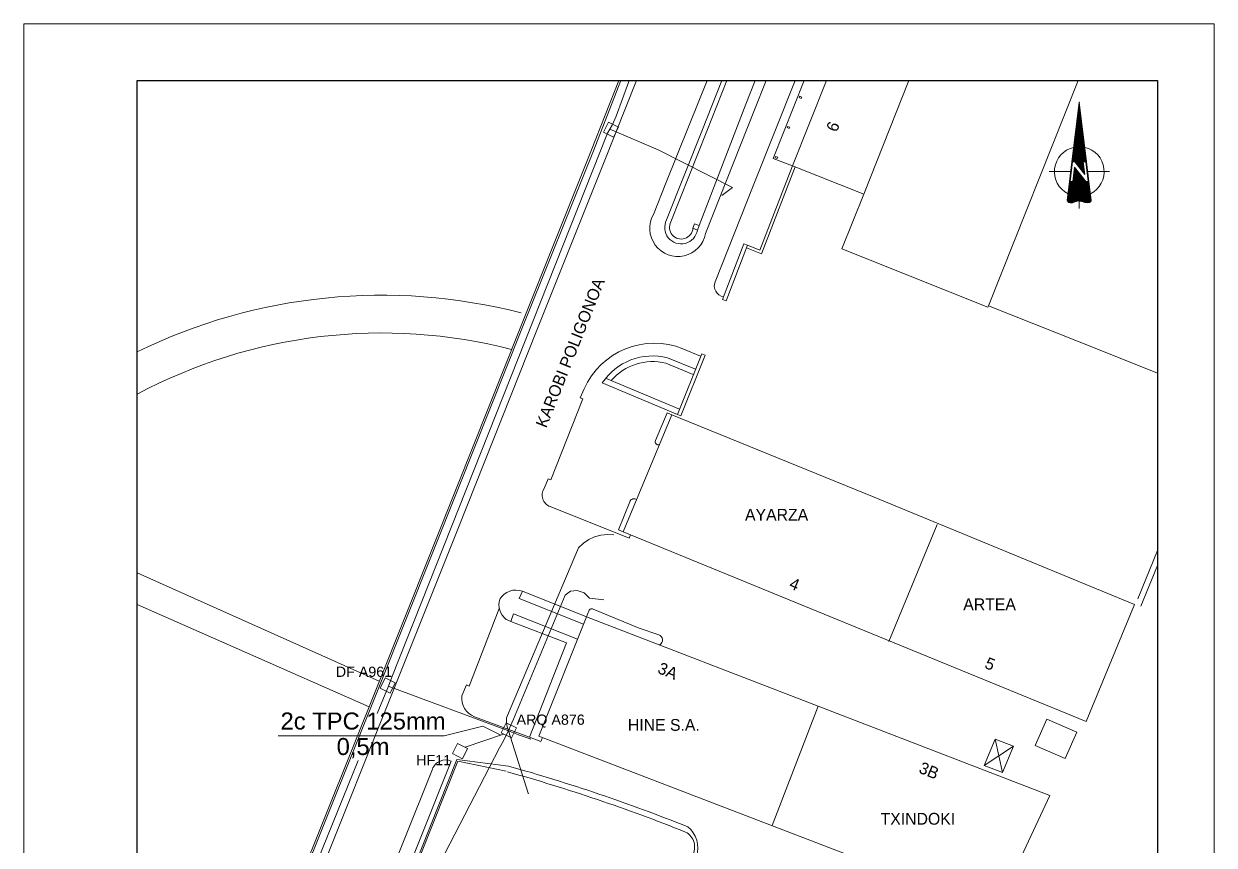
# Model space of a CAD drawing. Header units: millimetres. Extents: x 564076 to 564202, y 4765565 to 4765744.
# Drawn here: x 564075.6 to 564201.6, y 4765656.7 to 4765743.7 of the extents above; entities that cross this region are included whole.
import ezdxf
from ezdxf.enums import TextEntityAlignment as Align

# ---------------------------------------------------------------- set-up
doc = ezdxf.new("R2010")
doc.units = ezdxf.units.MM
for name, color, linetype, lineweight in [('3 Canalizacion Arquetas Armario otros proyectos - Kanalizazioak Kutxatila Armairua beste proiektuak', 7, 'Continuous', 0), ('58 Formato plano y líneas de solape - Planoaren formatua eta gainjartze-marrak', 7, 'Continuous', 0), ('7 Cartografía - Kartografia', 7, 'Continuous', 0), ('Default', 7, 'Continuous', 0), ('INFRAESTRUCTURA TESA', 1, 'Continuous', 0)]:
    doc.layers.add(name, color=color, linetype=linetype, lineweight=lineweight)
doc.styles.add('StyleArial', font='arial.ttf')
doc.styles.add('Styledgn105', font='dgn105.shx')

# ---------------------------------------------------------------- blocks, each defined once
blk = doc.blocks.new('NORA1')
at = {"layer": '58 Formato plano y líneas de solape - Planoaren formatua eta gainjartze-marrak', "color": 7, "linetype": 'Continuous', "lineweight": 13}
for p, q in [((-0.15, 10.12), (0.13, 10.12)), ((-0.14, 10.19), (0.12, 10.19)), ((-0.13, 10.32), (0.1, 10.32)), ((-0.13, 10.26), (0.11, 10.26)), ((-0.12, 10.39), (0.1, 10.39)), ((-0.11, 10.45), (0.09, 10.45)), ((-0.1, 10.52), (0.08, 10.52)), ((-0.09, 10.59), (0.07, 10.59)), ((-0.08, 10.72), (0.05, 10.72)), ((-0.08, 10.65), (0.06, 10.65)), ((-0.07, 10.78), (0.05, 10.78)), ((-0.06, 10.85), (0.04, 10.85)), ((-0.05, 10.91), (0.03, 10.91)), ((-0.04, 11.04), (0.01, 11.04)), ((-0.04, 10.98), (0.02, 10.98)), ((-0.03, 11.11), (0.01, 11.11)), ((-0.02, 11.17), (0, 11.17)), ((-0.31, 8.88), (0.28, 8.88)), ((-0.3, 8.94), (0.27, 8.94)), ((-0.29, 9.01), (0.26, 9.01)), ((-0.28, 9.07), (0.26, 9.07)), ((-0.27, 9.14), (0.25, 9.14)), ((-0.26, 9.27), (0.23, 9.27)), ((-0.26, 9.2), (0.24, 9.2)), ((-0.25, 9.33), (0.22, 9.33)), ((-0.24, 9.4), (0.22, 9.4)), ((-0.23, 9.46), (0.21, 9.46)), ((-0.22, 9.6), (0.19, 9.6)), ((-0.22, 9.53), (0.2, 9.53)), ((-0.21, 9.66), (0.18, 9.66)), ((-0.2, 9.73), (0.18, 9.73)), ((-0.19, 9.79), (0.17, 9.79)), ((-0.18, 9.86), (0.16, 9.86)), ((-0.17, 9.99), (0.14, 9.99)), ((-0.17, 9.93), (0.15, 9.93)), ((-0.16, 10.06), (0.14, 10.06)), ((-0.47, 7.56), (0.44, 7.56)), ((-0.46, 7.63), (0.43, 7.63)), ((-0.45, 7.69), (0.42, 7.69)), ((-0.44, 7.82), (0.41, 7.82)), ((-0.44, 7.76), (0.41, 7.76)), ((-0.43, 7.89), (0.4, 7.89)), ((-0.42, 7.96), (0.39, 7.96)), ((-0.41, 8.02), (0.38, 8.02)), ((-0.4, 8.15), (0.37, 8.15)), ((-0.4, 8.09), (0.38, 8.09)), ((-0.39, 8.22), (0.36, 8.22)), ((-0.38, 8.29), (0.35, 8.29)), ((-0.37, 8.35), (0.34, 8.35)), ((-0.36, 8.42), (0.34, 8.42)), ((-0.35, 8.55), (0.32, 8.55)), ((-0.35, 8.48), (0.33, 8.48)), ((-0.34, 8.61), (0.31, 8.61)), ((-0.33, 8.68), (0.3, 8.68)), ((-0.32, 8.74), (0.3, 8.74)), ((-0.31, 8.81), (0.29, 8.81)), ((-0.62, 6.31), (0.59, 6.31)), ((-0.61, 6.38), (0.59, 6.38)), ((-0.6, 6.45), (0.58, 6.45)), ((-0.59, 6.58), (0.56, 6.58)), ((-0.59, 6.51), (0.57, 6.51)), ((-0.58, 6.64), (0.55, 6.64)), ((-0.57, 6.71), (0.55, 6.71)), ((-0.56, 6.77), (0.54, 6.77)), ((-0.55, 6.9), (0.52, 6.9)), ((-0.55, 6.84), (0.53, 6.84)), ((-0.54, 6.97), (0.51, 6.97)), ((-0.53, 7.03), (0.5, 7.03)), ((-0.52, 7.1), (0.5, 7.1)), ((-0.51, 7.23), (0.48, 7.23)), ((-0.51, 7.17), (0.49, 7.17)), ((-0.5, 7.3), (0.47, 7.3)), ((-0.49, 7.36), (0.46, 7.36)), ((-0.48, 7.49), (0.45, 7.49)), ((-0.48, 7.43), (0.46, 7.43)), ((-0.77, 5.06), (0.75, 5.06)), ((-0.76, 5.19), (0.73, 5.19)), ((-0.76, 5.13), (0.74, 5.13)), ((-0.75, 5.26), (0.73, 5.26)), ((-0.74, 5.33), (0.72, 5.33)), ((-0.73, 5.39), (0.71, 5.39)), ((-0.72, 5.46), (0.7, 5.46)), ((-0.71, 5.59), (0.68, 5.59)), ((-0.71, 5.52), (0.69, 5.52)), ((-0.7, 5.66), (0.68, 5.66)), ((-0.69, 5.72), (0.67, 5.72)), ((-0.68, 5.79), (0.66, 5.79)), ((-0.67, 5.92), (0.64, 5.92)), ((-0.67, 5.85), (0.65, 5.85)), ((-0.66, 5.99), (0.64, 5.99)), ((-0.65, 6.05), (0.63, 6.05)), ((-0.64, 6.12), (0.62, 6.12)), ((-0.63, 6.25), (0.6, 6.25)), ((-0.63, 6.18), (0.61, 6.18)), ((-3.2, 3.89), (-0.92, 3.89)), ((-0.93, 3.82), (-0.85, 3.82)), ((-0.92, 3.88), (-0.84, 3.88)), ((-0.91, 3.95), (-0.83, 3.95)), ((-0.9, 4.02), (-0.82, 4.02)), ((-0.89, 4.15), (-0.8, 4.15)), ((-0.89, 4.08), (-0.81, 4.08)), ((-0.88, 4.21), (-0.8, 4.21)), ((-0.87, 4.28), (-0.79, 4.28)), ((-0.86, 4.34), (-0.78, 4.34)), ((-0.85, 4.47), (-0.76, 4.47)), ((-0.85, 4.41), (-0.77, 4.41)), ((-0.84, 4.54), (-0.76, 4.54)), ((-0.83, 4.6), (-0.75, 4.6)), ((-0.82, 4.67), (-0.74, 4.67)), ((-0.81, 4.74), (-0.73, 4.74)), ((-0.8, 4.87), (-0.72, 4.87)), ((-0.8, 4.8), (-0.72, 4.8)), ((-0.79, 4.93), (-0.71, 4.93)), ((-0.78, 5), (0.76, 5)), ((-0.58, 3.82), (-0.08, 3.82)), ((-0.57, 3.95), (-0.17, 3.95)), ((-0.57, 3.88), (-0.13, 3.88)), ((-0.56, 4.02), (-0.23, 4.02)), ((-0.55, 4.08), (-0.28, 4.08)), ((-0.54, 4.15), (-0.33, 4.15)), ((-0.53, 4.28), (-0.43, 4.28)), ((-0.53, 4.21), (-0.38, 4.21)), ((-0.52, 4.34), (-0.48, 4.34)), ((-0.46, 4.93), (0.42, 4.93)), ((-0.41, 4.87), (0.42, 4.87)), ((-0.36, 4.8), (0.43, 4.8)), ((-0.31, 4.74), (0.44, 4.74)), ((-0.26, 4.67), (0.45, 4.67)), ((-0.21, 4.6), (0.46, 4.6)), ((-0.16, 4.54), (0.46, 4.54)), ((-0.11, 4.47), (0.47, 4.47)), ((-0.05, 4.41), (0.48, 4.41)), ((0, 4.34), (0.49, 4.34)), ((0.05, 4.28), (0.5, 4.28)), ((0.1, 4.21), (0.5, 4.21)), ((0.15, 4.15), (0.51, 4.15)), ((0.2, 4.08), (0.52, 4.08)), ((0.25, 4.02), (0.53, 4.02)), ((0.3, 3.95), (0.54, 3.95)), ((0.36, 3.88), (0.55, 3.88)), ((0.41, 3.82), (0.55, 3.82)), ((0.68, 4.93), (0.77, 4.93)), ((0.69, 4.87), (0.77, 4.87)), ((0.7, 4.8), (0.78, 4.8)), ((0.71, 4.74), (0.79, 4.74)), ((0.72, 4.67), (0.8, 4.67)), ((0.73, 4.6), (0.81, 4.6)), ((0.73, 4.54), (0.81, 4.54)), ((0.74, 4.47), (0.82, 4.47)), ((0.75, 4.41), (0.83, 4.41)), ((0.76, 4.94), (1.02, 2.84)), ((0.76, 4.34), (0.84, 4.34)), ((0.77, 4.28), (0.85, 4.28)), ((0.77, 4.21), (0.85, 4.21)), ((0.78, 4.15), (0.86, 4.15)), ((0.79, 4.08), (0.87, 4.08)), ((0.8, 4.02), (0.88, 4.02)), ((0.81, 3.95), (0.89, 3.95)), ((0.82, 3.88), (0.89, 3.88)), ((0.82, 3.82), (0.9, 3.82)), ((3.2, 3.89), (0.89, 3.89)), ((-1.08, 2.57), (1.05, 2.57)), ((-1.07, 2.63), (1.04, 2.63)), ((-1.06, 2.76), (1.03, 2.76)), ((-1.06, 2.7), (1.04, 2.7)), ((-1.05, 2.83), (1.02, 2.83)), ((-1.04, 2.89), (-0.96, 2.89)), ((-1.03, 2.96), (-0.95, 2.96)), ((-1.02, 3.09), (-0.94, 3.09)), ((-1.02, 3.03), (-0.94, 3.03)), ((-1.01, 3.16), (-0.93, 3.16)), ((-1, 3.22), (-0.92, 3.22)), ((-0.99, 3.29), (-0.91, 3.29)), ((-0.98, 3.42), (-0.89, 3.42)), ((-0.98, 3.36), (-0.9, 3.36)), ((-0.97, 3.49), (-0.89, 3.49)), ((-0.96, 3.55), (-0.88, 3.55)), ((-0.95, 3.62), (-0.87, 3.62)), ((-0.94, 3.75), (-0.85, 3.75)), ((-0.94, 3.69), (-0.86, 3.69)), ((-0.69, 2.96), (0.59, 2.96)), ((-0.69, 2.89), (0.64, 2.89)), ((-0.68, 3.03), (0.54, 3.03)), ((-0.67, 3.09), (0.49, 3.09)), ((-0.66, 3.16), (0.44, 3.16)), ((-0.65, 3.29), (0.33, 3.29)), ((-0.65, 3.22), (0.39, 3.22)), ((-0.64, 3.36), (0.28, 3.36)), ((-0.63, 3.42), (0.23, 3.42)), ((-0.62, 3.49), (0.18, 3.49)), ((-0.61, 3.62), (0.08, 3.62)), ((-0.61, 3.55), (0.13, 3.55)), ((-0.6, 3.69), (0.03, 3.69)), ((-0.59, 3.75), (-0.02, 3.75)), ((0.46, 3.75), (0.56, 3.75)), ((0.51, 3.69), (0.57, 3.69)), ((0.56, 3.62), (0.58, 3.62)), ((0.83, 3.75), (0.91, 3.75)), ((0.84, 3.69), (0.92, 3.69)), ((0.85, 3.62), (0.92, 3.62)), ((0.85, 3.55), (0.93, 3.55)), ((0.86, 3.49), (0.94, 3.49)), ((0.87, 3.42), (0.95, 3.42)), ((0.88, 3.36), (0.96, 3.36)), ((0.89, 3.29), (0.96, 3.29)), ((0.89, 3.22), (0.97, 3.22)), ((0.9, 3.16), (0.98, 3.16)), ((0.91, 3.09), (0.99, 3.09)), ((0.92, 3.03), (1, 3.03)), ((0.93, 2.96), (1, 2.96)), ((0.93, 2.89), (1.01, 2.89)), ((-1.23, 1.32), (1.21, 1.32)), ((-1.22, 1.45), (1.19, 1.45)), ((-1.22, 1.39), (1.2, 1.39)), ((-1.21, 1.52), (1.18, 1.52)), ((-1.2, 1.58), (1.18, 1.58)), ((-1.19, 1.65), (1.17, 1.65)), ((-1.18, 1.78), (1.15, 1.78)), ((-1.18, 1.72), (1.16, 1.72)), ((-1.17, 1.85), (1.14, 1.85)), ((-1.16, 1.91), (1.13, 1.91)), ((-1.15, 1.98), (1.13, 1.98)), ((-1.14, 2.11), (1.11, 2.11)), ((-1.14, 2.04), (1.12, 2.04)), ((-1.13, 2.17), (1.1, 2.17)), ((-1.12, 2.24), (1.09, 2.24)), ((-1.11, 2.31), (1.09, 2.31)), ((-1.1, 2.44), (1.07, 2.44)), ((-1.1, 2.37), (1.08, 2.37)), ((-1.09, 2.5), (1.06, 2.5)), ((-1.28, 0.92), (1.26, 0.92)), ((-1.28, 0.86), (1.26, 0.86)), ((-1.27, 0.99), (1.25, 0.99)), ((-1.27, 0.79), (1.26, 0.79)), ((-1.26, 1.06), (1.24, 1.06)), ((-1.25, 1.19), (1.22, 1.19)), ((-1.25, 1.12), (1.23, 1.12)), ((-1.24, 1.25), (1.22, 1.25)), ((-1.24, 0.73), (-0.31, 0.73)), ((-1.19, 0.66), (-0.55, 0.66)), ((-0.97, 0.6), (-0.82, 0.6)), ((-0.01, 0.81), (-0.01, 0)), ((0.23, 0.73), (1.2, 0.73)), ((0.45, 0.66), (1.11, 0.66))]:
    blk.add_line(p, q, dxfattribs=at)
at = {"layer": '58 Formato plano y líneas de solape - Planoaren formatua eta gainjartze-marrak', "color": 7, "linetype": 'Continuous', "lineweight": 13, "flags": 128}
for points in [[(-0.01, 11.25), (-0.79, 4.94), (-1.04, 2.84), (-1.29, 0.88), (-1.27, 0.78), (-1.21, 0.68), (-1.13, 0.62), (-0.9, 0.59), (-0.74, 0.6), (-0.58, 0.65), (-0.35, 0.72), (-0.1, 0.79), (0.05, 0.78), (0.25, 0.73), (0.41, 0.68), (0.59, 0.62), (0.84, 0.6), (1.06, 0.63), (1.18, 0.71), (1.26, 0.79), (1.26, 0.88), (1.26, 0.88), (1.02, 2.84), (0.76, 4.94), (-0.01, 11.25)], [(-0.71, 4.94), (-0.47, 4.94), (0.58, 3.59), (0.41, 4.94), (0.68, 4.94), (0.94, 2.84), (0.68, 2.84), (-0.51, 4.38), (-0.7, 2.84), (-0.97, 2.84), (-0.71, 4.94)]]:
    blk.add_lwpolyline(points, dxfattribs=at)
at = {"layer": '58 Formato plano y líneas de solape - Planoaren formatua eta gainjartze-marrak', "color": 7, "linetype": 'Continuous', "lineweight": 13}
for start, end in [(102.9667, 243.0314), (296.9686, 77.0333)]:
    blk.add_arc((-0.01, 3.9), 2.63, start, end, dxfattribs=at)
blk.add_point((-0.01, 11.24), dxfattribs=at)

msp = doc.modelspace()

# ---------------------------------------------------------------- linework, layer by layer
at = {"layer": '3 Canalizacion Arquetas Armario otros proyectos - Kanalizazioak Kutxatila Armairua beste proiektuak', "color": 6, "linetype": 'Continuous', "lineweight": 13, "flags": 128}
for points in [[(564137.44, 4765733.27), (564138.52, 4765732.74), (564137.99, 4765731.66), (564136.91, 4765732.19), (564137.44, 4765733.27)], [(564113.8, 4765674.43), (564114.87, 4765673.9), (564114.34, 4765672.82), (564113.27, 4765673.35), (564113.8, 4765674.43)], [(564126.63, 4765669.67), (564127.7, 4765669.14), (564127.17, 4765668.06), (564126.1, 4765668.59), (564126.63, 4765669.67)]]:
    msp.add_lwpolyline(points, dxfattribs=at)
at = {"layer": '3 Canalizacion Arquetas Armario otros proyectos - Kanalizazioak Kutxatila Armairua beste proiektuak', "color": 4, "linetype": 'Continuous', "lineweight": 13, "flags": 128}
msp.add_lwpolyline([(564121.47, 4765667.48), (564122.54, 4765666.95), (564122.01, 4765665.87), (564120.93, 4765666.41), (564121.47, 4765667.48)], dxfattribs=at)
at = {"layer": '58 Formato plano y líneas de solape - Planoaren formatua eta gainjartze-marrak', "color": 7, "linetype": 'Continuous', "lineweight": 0}
msp.add_line((564075.56, 4765743.68), (564087.56, 4765743.68), dxfattribs=at)
at = {"layer": '58 Formato plano y líneas de solape - Planoaren formatua eta gainjartze-marrak', "color": 7, "linetype": 'Continuous', "lineweight": 0, "flags": 128}
msp.add_lwpolyline([(564075.56, 4765743.68), (564201.56, 4765743.68), (564201.56, 4765565.48), (564075.56, 4765565.48), (564075.56, 4765743.68)], dxfattribs=at)
at = {"layer": '58 Formato plano y líneas de solape - Planoaren formatua eta gainjartze-marrak', "color": 7, "linetype": 'Continuous', "lineweight": 30, "flags": 128}
msp.add_lwpolyline([(564087.56, 4765737.68), (564195.56, 4765737.68), (564195.56, 4765571.48), (564087.56, 4765571.48), (564087.56, 4765737.68)], dxfattribs=at)
at = {"layer": '7 Cartografía - Kartografia', "color": 253, "linetype": 'Continuous', "lineweight": 0, "true_color": 0x9a9a9a}
for p, q in [((564160.51, 4765737.68), (564156.92, 4765728.64)), ((564164.46, 4765725.65), (564169.23, 4765737.68)), ((564177.66, 4765713.81), (564187.17, 4765737.68)), ((564156.92, 4765728.64), (564164.46, 4765725.65)), ((564164.46, 4765725.65), (564162.15, 4765719.84)), ((564162.15, 4765719.84), (564177.6, 4765713.67)), ((564177.6, 4765713.67), (564177.66, 4765713.81)), ((564189.49, 4765709.11), (564177.66, 4765713.81)), ((564195.56, 4765706.67), (564189.49, 4765709.11)), ((564137.15, 4765706.15), (564144.97, 4765702.87)), ((564144.14, 4765702.29), (564139.02, 4765689.9)), ((564165.56, 4765693.56), (564144.14, 4765702.29)), ((564193.14, 4765682.18), (564165.56, 4765693.56)), ((564167.12, 4765678.29), (564172.24, 4765690.68)), ((564139.02, 4765689.9), (564188, 4765669.82)), ((564128, 4765682.82), (564128.33, 4765683.59)), ((564087.56, 4765682.18), (564112.11, 4765671.37)), ((564122.7, 4765673.56), (564125.89, 4765681.77)), ((564128, 4765682.82), (564134.82, 4765680.11)), ((564188, 4765669.82), (564193.14, 4765682.18)), ((564127.41, 4765681.22), (564127.1, 4765680.39)), ((564127.41, 4765681.22), (564134.18, 4765678.52)), ((564135.13, 4765680.9), (564130.09, 4765668.26)), ((564184.15, 4765661.96), (564135.13, 4765680.9)), ((564159.64, 4765671.43), (564154.79, 4765658.78)), ((564182.61, 4765667.28), (564183.83, 4765670.05)), ((564183.83, 4765670.05), (564187.01, 4765668.66)), ((564130.09, 4765668.26), (564178.45, 4765649.7)), ((564178.37, 4765667.92), (564177.2, 4765665.13)), ((564177.2, 4765665.13), (564178.37, 4765667.92)), ((564179.14, 4765664.39), (564178.37, 4765667.92)), ((564180.31, 4765667.18), (564178.37, 4765667.92)), ((564178.37, 4765667.92), (564180.31, 4765667.18)), ((564187.01, 4765668.66), (564185.79, 4765665.88)), ((564177.2, 4765665.13), (564180.31, 4765667.18)), ((564179.14, 4765664.39), (564180.31, 4765667.18)), ((564180.31, 4765667.18), (564179.14, 4765664.39)), ((564185.79, 4765665.88), (564182.61, 4765667.28)), ((564112.17, 4765642.53), (564121.4, 4765665.77)), ((564177.2, 4765665.13), (564179.14, 4765664.39)), ((564179.14, 4765664.39), (564177.2, 4765665.13)), ((564178.45, 4765649.7), (564184.15, 4765661.96))]:
    msp.add_line(p, q, dxfattribs=at)
at = {"layer": '7 Cartografía - Kartografia', "color": 253, "linetype": 'Continuous', "lineweight": 0, "true_color": 0x9a9a9a, "flags": 128}
for points in [[(564087.56, 4765613.83, 0.014772), (564095.12, 4765629.4, 0.008777), (564099.09, 4765638.68), (564099.09, 4765638.68), (564104.6, 4765652.63), (564113.09, 4765673.83), (564121.38, 4765694.6), (564128.1, 4765711.45), (564135.66, 4765730.32), (564138.54, 4765737.68)], [(564140.4, 4765737.68), (564136.98, 4765729.07), (564129.88, 4765711.24), (564121.58, 4765690.36), (564114.74, 4765673.23), (564106.73, 4765653.17), (564100.67, 4765638), (564100.67, 4765638, -0.011485), (564096.21, 4765627.58, -0.013983), (564087.84, 4765610.49), (564087.84, 4765610.49), (564087.56, 4765609.97)], [(564147.72, 4765721.46, -1.17709), (564142.2, 4765723.5), (564142.2, 4765723.5), (564143.53, 4765726.79), (564146, 4765732.95), (564147.88, 4765737.68)], [(564146.86, 4765721.84, -1.176395), (564143.6, 4765722.92), (564143.6, 4765722.92), (564147.4, 4765732.49), (564149.45, 4765737.68)], [(564149.99, 4765737.68), (564147.86, 4765732.31), (564144.06, 4765722.71), (564144.06, 4765722.71, 1.235434), (564146.39, 4765722.03, 1.235434)], [(564149.62, 4765714.78, -0.480323), (564148.73, 4765716.36), (564148.73, 4765716.36), (564152.83, 4765726.7), (564157.2, 4765737.68)], [(564139.79, 4765689.58), (564139.64, 4765689.2), (564131.26, 4765692.56), (564131.26, 4765692.56, -0.470571), (564130.64, 4765694.49), (564130.64, 4765694.49), (564131.08, 4765695.51), (564131.36, 4765695.4), (564134.73, 4765703.97), (564134.45, 4765704.08), (564134.87, 4765705.02), (564134.87, 4765705.02, -0.40357), (564145.33, 4765709.27), (564145.33, 4765709.27), (564147.18, 4765708.47)], [(564146.65, 4765707.12), (564143.71, 4765708.31), (564143.71, 4765708.31, 0.319437), (564136.79, 4765705.65), (564136.79, 4765705.65), (564144.74, 4765702.31)], [(564137.73, 4765705.9, -0.282992), (564143.52, 4765707.74), (564143.52, 4765707.74), (564146.42, 4765706.56)], [(564144.14, 4765702.29), (564143.65, 4765702.49), (564142.42, 4765699.56), (564142.42, 4765699.56, 0.636786), (564142.83, 4765699.11, 0.636786)], [(564139.02, 4765689.9), (564138.51, 4765690.09), (564139.7, 4765693.08), (564139.7, 4765693.08, -0.474932), (564140.43, 4765693.31, -0.474932)], [(564135.13, 4765680.9), (564128.33, 4765683.59), (564128.33, 4765683.59, 0.3682), (564125.96, 4765682.77, 0.328062), (564126.62, 4765680.62, -0.007603), (564127.1, 4765680.39), (564127.1, 4765680.39), (564133, 4765678.12), (564129.08, 4765668.14), (564130.29, 4765667.7), (564130.45, 4765668.12)], [(564135.13, 4765680.9), (564135.33, 4765681.42), (564135.33, 4765681.42, -0.492384), (564135.84, 4765681.71), (564135.84, 4765681.71), (564140.71, 4765679.69), (564142.77, 4765678.98), (564142.77, 4765678.98, -0.627053), (564142.9, 4765677.94, -0.627053)], [(564129.08, 4765668.14), (564123.27, 4765670.31), (564123.27, 4765670.31, -0.345144), (564121.92, 4765672.52), (564121.92, 4765672.52), (564122.42, 4765673.67), (564122.7, 4765673.56)], [(564089.2, 4765598.42), (564092.57, 4765604.78), (564095.69, 4765610.68), (564095.69, 4765610.68, 0.019118), (564106.5, 4765633.91, 0.009401), (564110.16, 4765643.11), (564110.16, 4765643.11), (564112.75, 4765649.61), (564118.81, 4765664.77), (564118.81, 4765664.77, -0.418565), (564120.81, 4765665.62), (564120.81, 4765665.62), (564114.18, 4765648.97)], [(564121.4, 4765665.77), (564126.88, 4765665.08), (564126.88, 4765665.08, -0.026702), (564145.83, 4765658.66, -0.319803), (564146.76, 4765655.54), (564146.76, 4765655.54), (564147.28, 4765654.43)], [(564126.76, 4765664.48), (564126.76, 4765664.48), (564126.76, 4765664.48, -0.026642), (564145.61, 4765658.1, -0.434621), (564146.31, 4765655.6), (564146.31, 4765655.6), (564147.17, 4765654.21)]]:
    msp.add_lwpolyline(points, format="xyb", dxfattribs=at)
at = {"layer": '7 Cartografía - Kartografia', "color": 6, "linetype": 'Continuous', "lineweight": 0, "flags": 128}
msp.add_lwpolyline([(564138.76, 4765737.68), (564135.85, 4765730.24), (564128.29, 4765711.38), (564121.56, 4765694.53), (564113.28, 4765673.75), (564104.79, 4765652.55), (564099.28, 4765638.61), (564099.28, 4765638.61, -0.008778), (564095.3, 4765629.32, -0.015099), (564087.56, 4765613.4, -0.015099)], format="xyb", dxfattribs=at)
at = {"layer": '7 Cartografía - Kartografia', "color": 253, "linetype": 'Continuous', "lineweight": 0, "true_color": 0x9a9a9a, "flags": 128}
for points in [[(564152.99, 4765737.68), (564151.98, 4765735.15), (564147.04, 4765722.31)], [(564154.13, 4765737.68), (564152.89, 4765734.58), (564147.72, 4765721.46)], [(564156.91, 4765728.62), (564154.89, 4765729.42), (564158.15, 4765737.68)], [(564157.91, 4765735.91), (564157.67, 4765736), (564157.62, 4765735.86), (564157.85, 4765735.77), (564157.91, 4765735.91)], [(564156.64, 4765732.72), (564156.41, 4765732.81), (564156.35, 4765732.68), (564156.58, 4765732.58), (564156.64, 4765732.72)], [(564155.37, 4765729.54), (564155.14, 4765729.63), (564155.08, 4765729.49), (564155.32, 4765729.4), (564155.37, 4765729.54)], [(564157.2, 4765728.53), (564153.66, 4765719.33), (564152.05, 4765719.95)], [(564156.92, 4765728.64), (564153.48, 4765719.72), (564152.16, 4765720.23)], [(564147.04, 4765722.31), (564146.57, 4765722.49), (564146.39, 4765722.03), (564146.86, 4765721.84), (564147.04, 4765722.31)], [(564151.79, 4765720.37), (564149.52, 4765714.49), (564149.89, 4765714.34), (564152.16, 4765720.23), (564151.79, 4765720.37)], [(564144.74, 4765702.31), (564147.32, 4765708.75), (564147.69, 4765708.6), (564145.11, 4765702.16), (564144.74, 4765702.31)], [(564193.47, 4765682.78), (564193.47, 4765682.78), (564195.56, 4765687.92)], [(564113.19, 4765674.07), (564087.56, 4765685.55)], [(564193.8, 4765682), (564193.8, 4765682), (564195.56, 4765686.32)], [(564126.61, 4765664.53), (564121.49, 4765665.59), (564112.31, 4765642.47)]]:
    msp.add_lwpolyline(points, dxfattribs=at)
at = {"layer": '7 Cartografía - Kartografia', "color": 253, "linetype": 'Continuous', "lineweight": 0, "true_color": 0x9a9a9a}
for radius, end in [(58.91, 116.0628), (54.91, 118.1229)]:
    msp.add_arc((564113.44, 4765656.03), radius, 75.4925, end, dxfattribs=at)
at = {"layer": 'Default', "color": 4, "linetype": 'Continuous', "lineweight": 0, "flags": 128}
msp.add_lwpolyline([(564126.05, 4765668.37), (564124.15, 4765669.31), (564120.06, 4765668.28), (564102.5, 4765668.28)], dxfattribs=at)
at = {"layer": 'INFRAESTRUCTURA TESA', "color": 4, "linetype": 'Continuous', "lineweight": 13}
msp.add_line((564122.29, 4765667.08), (564126.34, 4765668.47), dxfattribs=at)
at = {"layer": 'INFRAESTRUCTURA TESA', "color": 6, "linetype": 'Continuous', "lineweight": 13, "flags": 128}
for points in [[(564137.84, 4765732.96), (564138.27, 4765733.91), (564139.6, 4765737.58)], [(564114.15, 4765673.56), (564114.53, 4765674.51), (564137.36, 4765732.11), (564137.84, 4765732.96)], [(564137.6, 4765732.53), (564142.72, 4765730.33), (564150.59, 4765726.36), (564149.45, 4765725.5)], [(564126.85, 4765668.8), (564126.71, 4765669.25), (564126.64, 4765669.72), (564126.64, 4765670.19), (564134.29, 4765688.19), (564134.79, 4765688.67), (564135.36, 4765689.07), (564135.98, 4765689.36), (564136.65, 4765689.54), (564137.34, 4765689.61), (564138.03, 4765689.56)], [(564126.85, 4765668.8), (564127.05, 4765669.27), (564127.38, 4765670.04), (564132.86, 4765683.18), (564133.44, 4765683.62), (564134.14, 4765683.66), (564134.89, 4765683.43), (564135.43, 4765682.86), (564136.97, 4765682.68)], [(564114.15, 4765673.56), (564112.97, 4765670.66)], [(564114.14, 4765673.55), (564126.85, 4765668.8)], [(564108.02, 4765634.47), (564108.45, 4765635.37), (564109.6, 4765635.49), (564125.93, 4765667.03), (564126.32, 4765667.76), (564126.7, 4765668.51), (564126.85, 4765668.8)], [(564126.85, 4765668.8), (564128.96, 4765662.21)], [(564126.85, 4765668.8), (564127.92, 4765668.4), (564129.16, 4765667.96)], [(564110.96, 4765665.69), (564101.73, 4765642.95), (564095.38, 4765627.64), (564087.64, 4765612.33)]]:
    msp.add_lwpolyline(points, dxfattribs=at)
at = {"layer": 'INFRAESTRUCTURA TESA', "color": 4, "linetype": 'Continuous', "lineweight": 13}
for p in [(564126.85, 4765668.8), (564129.16, 4765667.96), (564128.96, 4765662.21)]:
    msp.add_point(p, dxfattribs=at)

# ---------------------------------------------------------------- block references
at = {"color": 7, "linetype": 'Continuous', "lineweight": 13}
msp.add_blockref('NORA1', (564187.29, 4765724.13), dxfattribs=at)

# ---------------------------------------------------------------- texts
at = {"layer": '7 Cartografía - Kartografia', "color": 253, "linetype": 'Continuous', "lineweight": 0, "true_color": 0x9a9a9a, "style": 'Styledgn105'}
for s, rotation, p in [('6', 68.3619, (564161.61, 4765732.13)), ('KAROBI POLIGONOA', 68.3098, (564130.86, 4765700.81)), ('4', 337.3903, (564156.48, 4765683.95)), ('5', 337.3903, (564177.17, 4765675.51)), ('3A', 337.3903, (564142.55, 4765674.98)), ('3B', 337.3903, (564170.2, 4765664.43))]:
    msp.add_text(s, height=1.25, rotation=rotation, dxfattribs=at).set_placement(p)
for s, p in [('AYARZA', (564151.9, 4765691.07)), ('ARTEA', (564175, 4765681.59)), ('HINE S.A.', (564139.5, 4765668.82)), ('TXINDOKI', (564166.25, 4765658.88))]:
    msp.add_text(s, height=1.25, dxfattribs=at).set_placement(p)
at = {"layer": 'Default', "color": 6, "linetype": 'Continuous', "lineweight": 0, "style": 'StyleArial'}
for s, p in [('DF A961', (564108.59, 4765675.61)), ('ARQ A876', (564127.72, 4765670.54))]:
    msp.add_text(s, height=1.08, dxfattribs=at).set_placement(p, align=Align.TOP_LEFT)
at = {"layer": 'Default', "color": 4, "linetype": 'Continuous', "lineweight": 13, "style": 'StyleArial'}
msp.add_text('HF11', height=1.08, dxfattribs=at).set_placement((564117.1, 4765666.26), align=Align.TOP_LEFT)
at = {"layer": 'Default', "color": 4, "linetype": 'Continuous', "lineweight": 13, "insert": (564111.47, 4765668.34), "char_height": 1.8, "width": 17.4224, "attachment_point": 5, "line_spacing_factor": 0.9, "style": 'StyleArial'}
msp.add_mtext('2c TPC 125mm\\P0,5m', dxfattribs=at)

doc.saveas('drawing.dxf')
